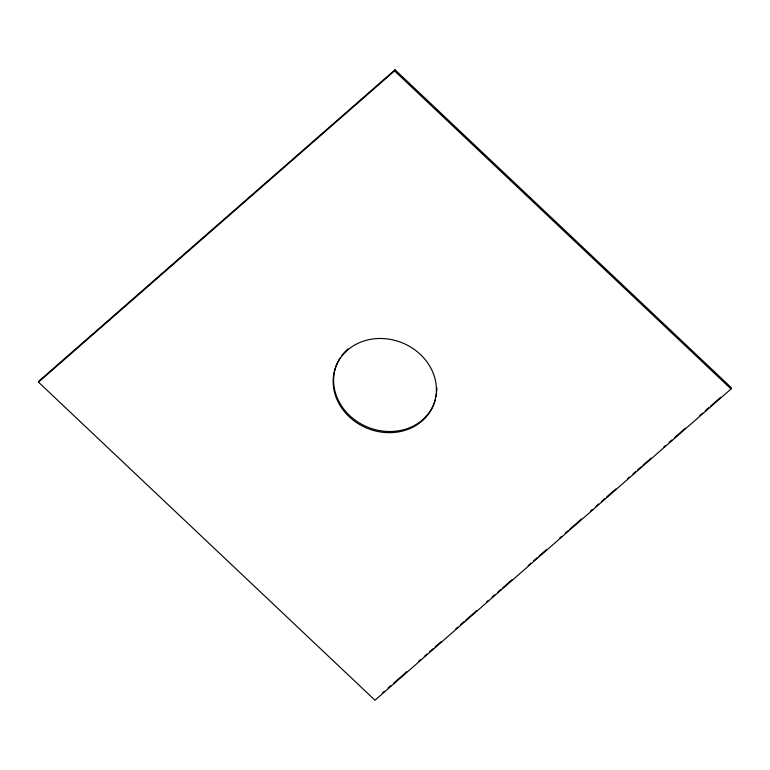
<?xml version="1.0" encoding="UTF-8"?>
<svg xmlns="http://www.w3.org/2000/svg" width="770" height="770" viewBox="0 0 770 770"><rect width="100%" height="100%" fill="white"/><g stroke="black" fill="none" stroke-linecap="round" stroke-linejoin="round"><path stroke-width="1.16" d="M38.5 382.161L38.962 381.006L395.01 69.762L731.5 387.839L731.038 388.994L374.99 700.238L38.5 382.161L394.548 70.917L395.01 69.762M382.68 692.769L384.49 691.191M388.109 688.024L390.814 685.656M393.528 683.288L407.08 671.44M418.832 661.17L420.641 659.592M424.251 656.425L426.965 654.057M429.67 651.69L433.289 648.533M435.098 646.944L441.422 641.42M455.878 628.782L457.688 627.203M460.402 624.826L464.012 621.669M465.821 620.091L476.668 610.61M486.601 601.919L488.411 600.34M492.03 597.183L494.735 594.806M497.449 592.438L501.068 589.281M502.868 587.702L511.906 579.8M528.172 565.584L530.886 563.216M533.6 560.839L537.21 557.682M539.019 556.104L546.248 549.78M559.8 537.932L561.609 536.353M565.228 533.196L567.933 530.819M569.742 529.24L581.494 518.97M590.523 511.078L592.332 509.49M595.951 506.333L598.656 503.965M601.37 501.597L604.989 498.431M606.789 496.852L615.827 488.96M627.579 478.69L629.388 477.102M632.998 473.945L635.712 471.577M637.522 469.998L641.131 466.832M642.94 465.253L651.074 458.15M663.721 447.091L665.53 445.503M669.149 442.346L671.854 439.978M674.568 437.61L685.416 428.13M699.872 415.492L702.587 413.115M705.291 410.747L708.91 407.59M710.72 406.011L720.653 397.32M394.548 70.917L731.038 388.994M435.329 399.765A52.447 46.181 21.8 0 1 366.328 426.561A52.447 46.181 21.8 0 1 340.061 358.079M341.957 355.374A52.447 46.181 21.8 0 1 348.079 348.877M436.85 387.714A52.447 46.181 21.8 0 1 436.783 391.044M436.6 393.268A52.447 46.181 21.8 0 1 436.089 396.56M340.523 406.214A52.447 46.181 21.8 0 0 429.939 411.921A52.447 46.181 21.8 0 0 383.845 338.598A52.447 46.181 21.8 0 0 340.523 406.214"/></g></svg>
